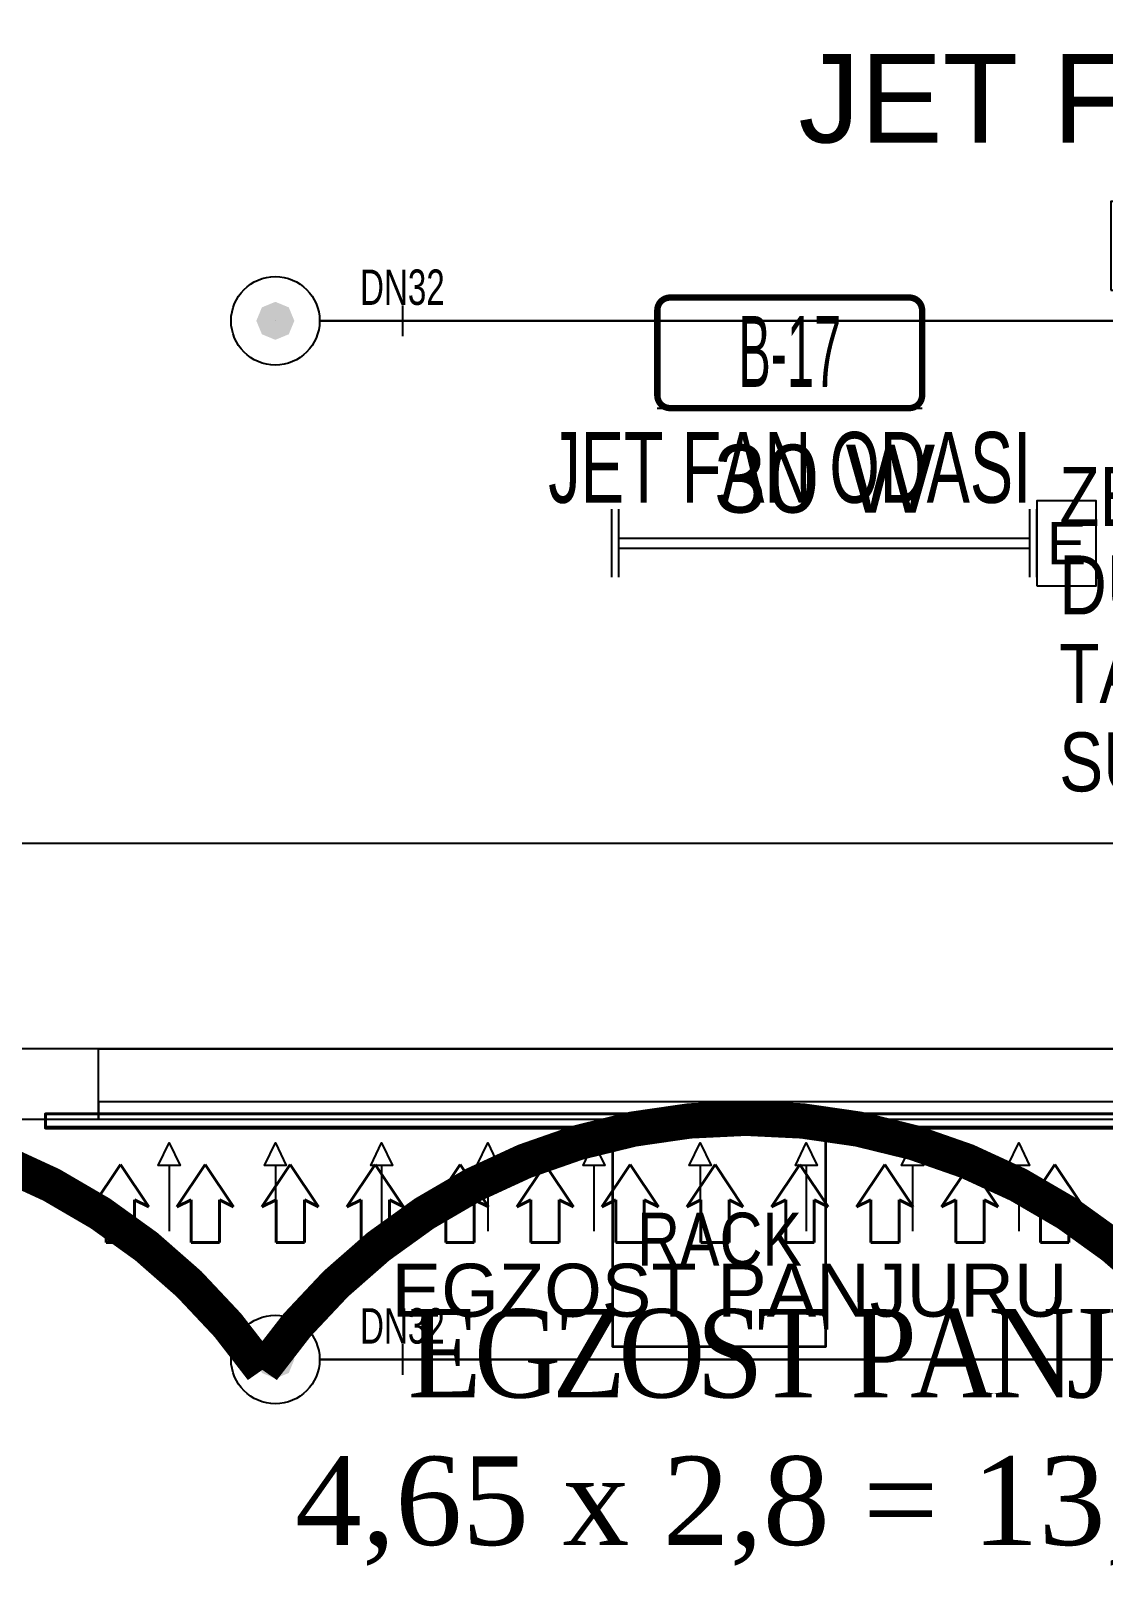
# Model space of a CAD drawing. Header units: millimetres. Extents: x -379292 to 1221486, y 92049 to 447512.
# Drawn here: x -174545 to -171514, y 206290 to 210694 of the extents above; entities that cross this region are included whole.
import ezdxf
from ezdxf.enums import TextEntityAlignment as Align

# ---------------------------------------------------------------- set-up
doc = ezdxf.new("R2010")
doc.units = ezdxf.units.MM
for name, color, linetype in [('-M-MAHAL-DEBILER', 7, 'Continuous'), ('-M-MAHAL-ETIKET-NOT', 7, 'Continuous'), ('-M-MAHAL-ETIKET-NOTM', 7, 'Continuous'), ('-M-MAHAL-ETK-', 7, 'Continuous'), ('-M-MAHAL-HAVA-DEGISIM', 7, 'Continuous'), ('-M-MAHAL-NO', 7, 'Continuous'), ('-M-MAHAL-NOM', 7, 'Continuous'), ('-M-YNGN-BORUID', 7, 'Continuous'), ('-M-YNGN-BORUUZUN', 7, 'Continuous'), ('-M-YNGN-BORUYUK', 7, 'Continuous'), ('-M-YNGN-SPR-YUK', 7, 'Continuous'), ('-M-YNGN-ZON4-CAP-', 7, 'Continuous'), ('-M-YNGN-ZON4-SPR-', 7, 'Continuous'), ('05_HATCH SOLID-1', 252, 'Continuous'), ('05_LOUVER', 2, 'Continuous'), ('05_LOUVER TEXT', 2, 'Continuous'), ('05_MATERIAL TEXT', 112, 'Continuous'), ('05_ROOM M2', 161, 'Continuous'), ('05_ROOM NAME', 153, 'Continuous'), ('05_ROOM NUMBER', 152, 'Continuous'), ('05_WALL', 3, 'Continuous'), ('08_ARAÇ SAYIM', 140, 'Continuous'), ('08_LAMP', 4, 'Continuous'), ('AIRONN ZONLAMA', 4, 'Continuous')]:
    doc.layers.add(name, color=color, linetype=linetype)
doc.layers.add('-M-YNGN-SPR-CAPCIZGI', color=188, linetype='Continuous', plot=False)
for name, color, linetype, lineweight in [('-M-YNGN-ZON4', 3, 'SP', 30), ('0-KRCN-HVL-KANALUFLEME01', 3, 'Continuous', 40), ('0-KRCN-HVL-YAZI', 71, 'Continuous', 30), ('A-MENF-POZ', 137, 'Continuous', 0)]:
    doc.layers.add(name, color=color, linetype=linetype, lineweight=lineweight)
doc.styles.add('-M-ISSO-TEXT-TTF', font='ARIALN.TTF')
doc.styles.add('-M-MHLETK-NOT', font='romans.shx', dxfattribs={"width": 0.7})
doc.styles.add('-M-MHLETK-TEXT', font='ARIALN.TTF', dxfattribs={"width": 0.7})
doc.styles.add('CIZGI', font='tahoma.ttf', dxfattribs={"width": 0.8, "oblique": 20})
doc.styles.add('DIM', font='arial.ttf')
doc.styles.add('ET8-TRF5-M-001...002-01$0$Standard', font='arial.ttf')
doc.styles.add('HCAD', font='HCAD.SHX', dxfattribs={"width": 0.8, "height": 0.2})
doc.styles.add('IKT-MD', font='romans.shx', dxfattribs={"width": 0.5, "height": 20})
doc.styles.add('PIPESIZE', font='hcad.shx', dxfattribs={"width": 0.8})
doc.styles.add('SPR-NOT', font='romans.shx')
doc.styles.add('YAZI', font='times.ttf')
doc.styles.add('YAZI-2', font='arial.ttf', dxfattribs={"height": 2})
doc.styles.add('YAZI-2.5', font='arial.ttf', dxfattribs={"height": 2.5})
doc.styles.add('YAZI-3', font='arial.ttf', dxfattribs={"height": 3})
doc.linetypes.add('SP', pattern='A,2,-0.1,["SP",CIZGI,S=0.14,R=0.2,X=0,Y=-0.07],-0.255', length=2.355)

# ---------------------------------------------------------------- blocks, each defined once
blk = doc.blocks.new('başlık')
at = {"layer": '05_MATERIAL TEXT', "style": 'DIM', "width": 0.8}
for s, p in [('ZEM:', (0, 50)), ('DUV:', (0, -100)), ('TAV:', (0, -250)), ('SÜP:', (0, -400))]:
    blk.add_text(s, height=100, dxfattribs=at).set_placement(p, align=Align.MIDDLE_LEFT)
blk = doc.blocks.new('MAHAL')
at = {"layer": '05_ROOM NUMBER'}
blk.add_lwpolyline([(-5.458, -10.749), (4.542, -10.749), (4.542, -7.749), (-5.458, -7.749)], close=True, dxfattribs=at)
at = {"layer": '05_HATCH SOLID-1', "xscale": 0.02, "yscale": 0.02, "zscale": 0.02}
blk.add_blockref('başlık', (-7.212, -18.749), dxfattribs=at)
at = {"layer": '05_MATERIAL TEXT', "style": 'DIM', "width": 0.8}
for tag, p in [('ZEMİN', (-0.891, -17.749)), ('DUVAR', (-0.891, -20.749)), ('TAVAN', (-0.891, -23.749)), ('SÜPÜRGELİK', (-0.891, -26.749))]:
    blk.add_attdef(tag, text='', height=2, dxfattribs=at).set_placement(p, align=Align.MIDDLE_LEFT)
at = {"layer": '05_ROOM M2', "insert": (6.453, -13.242), "char_height": 2, "attachment_point": 5, "style": 'YAZI-2'}
blk.add_mtext_dynamic_manual_height_columns('m²', width=6.93867, gutter_width=625, heights=[0], dxfattribs=at)
at = {"layer": '05_ROOM M2', "style": 'YAZI-2'}
blk.add_attdef('MAHALM2', text='', height=2, dxfattribs=at).set_placement((-0.458, -13.249), align=Align.MIDDLE_CENTER)
at = {"layer": '05_ROOM NAME', "style": 'YAZI-3'}
for tag, p in [('INGMAHALADI', (-0.458, 0.751)), ('TURMAHALADI', (-0.458, -4.249))]:
    blk.add_attdef(tag, text='', height=3, dxfattribs=at).set_placement(p, align=Align.MIDDLE_CENTER)
at = {"layer": '05_ROOM NUMBER', "style": 'YAZI-2'}
blk.add_attdef('MAHALNO', text='', height=2, dxfattribs=at).set_placement((-0.458, -9.249), align=Align.MIDDLE_CENTER)
blk = doc.blocks.new('*U65')
at = {"color": 0}
for p, q in [((450, 5), (15, 5)), ((15, 5), (15, 0))]:
    blk.add_line(p, q, dxfattribs=at)
for points in [[(450, 20), (450, 0), (15, 0), (15, 20)], [(465, 0), (0, 0), (0, -2), (465, -2)]]:
    blk.add_lwpolyline(points, close=True, dxfattribs=at)
for points in [[(34.99, -13), (31.92, -13), (35, -6.54), (38.08, -13), (35, -13), (35, -31.54)], [(64.99, -13), (61.92, -13), (65, -6.54), (68.08, -13), (65, -13), (65, -31.54)], [(94.99, -13), (91.92, -13), (95, -6.54), (98.08, -13), (95, -13), (95, -31.54)], [(124.99, -13), (121.92, -13), (125, -6.54), (128.08, -13), (125, -13), (125, -31.54)], [(154.99, -13), (151.92, -13), (155, -6.54), (158.08, -13), (155, -13), (155, -31.54)], [(184.99, -13), (181.92, -13), (185, -6.54), (188.08, -13), (185, -13), (185, -31.54)], [(214.99, -13), (211.92, -13), (215, -6.54), (218.08, -13), (215, -13), (215, -31.54)], [(244.99, -13), (241.92, -13), (245, -6.54), (248.08, -13), (245, -13), (245, -31.54)], [(274.99, -13), (271.92, -13), (275, -6.54), (278.08, -13), (275, -13), (275, -31.54)]]:
    blk.add_lwpolyline(points, dxfattribs=at)
at = {"layer": 'A-MENF-POZ', "style": 'IKT-MD', "width": 0.5}
blk.add_attdef('MDamper:GEN+YUK', text='', height=10, dxfattribs=at).set_placement((232.5, -55), align=Align.MIDDLE_CENTER)
blk = doc.blocks.new('OtoParkBodrumKatMimari')
at = {"layer": '05_WALL', "color": 8, "flags": 128}
for points in [[(71300, 116100), (71300, 116800), (76750, 116800), (76750, 106800), (71300, 106800), (71300, 107500)], [(71500, 113100), (76550, 113100), (76550, 107000), (71500, 107000), (71500, 107500)]]:
    blk.add_lwpolyline(points, dxfattribs=at)
at = {"layer": '05_LOUVER', "color": 8, "xscale": 10, "yscale": 10, "zscale": 10}
blk.add_blockref('*U65', (71850, 106800), dxfattribs=at)
at = {"layer": '05_ROOM NUMBER'}
ref = blk.add_blockref('MAHAL', (75315.5, 110039.7), dxfattribs=dict(at, xscale=83.33333333333333, yscale=83.33333333333333, zscale=83.33333333333333))
ref.add_attrib('TURMAHALADI', 'JET FAN ODASI', dxfattribs={"layer": '05_ROOM NAME', "height": 250, "style": 'YAZI-3'}).set_placement((75277.3, 109685.6), align=Align.MIDDLE_CENTER)
ref.add_attrib('MAHALNO', 'B01-17', dxfattribs={"height": 166.67, "style": 'YAZI-2'}).set_placement((75277.3, 109268.9), align=Align.MIDDLE_CENTER)
ref.add_attrib('MAHALM2', '#####', dxfattribs={"layer": '05_ROOM M2', "height": 166.67, "style": 'YAZI-2'}).set_placement((75277.3, 108935.6), align=Align.MIDDLE_CENTER)
ref.add_attrib('ZEMİN', 'Z01', dxfattribs={"layer": '05_MATERIAL TEXT', "height": 166.67, "style": 'DIM', "width": 0.8}).set_placement((75241.2, 108560.6), align=Align.MIDDLE_LEFT)
ref.add_attrib('DUVAR', 'DK02-DK02a', dxfattribs={"layer": '05_MATERIAL TEXT', "height": 166.67, "style": 'DIM', "width": 0.8}).set_placement((75241.2, 108310.6), align=Align.MIDDLE_LEFT)
ref.add_attrib('TAVAN', 'T03', dxfattribs={"layer": '05_MATERIAL TEXT', "height": 166.67, "style": 'DIM', "width": 0.8}).set_placement((75241.2, 108060.6), align=Align.MIDDLE_LEFT)
ref.add_attrib('SÜPÜRGELİK', 'S01', dxfattribs={"layer": '05_MATERIAL TEXT', "height": 166.67, "style": 'DIM', "width": 0.8}).set_placement((75241.2, 107810.6), align=Align.MIDDLE_LEFT)
at = {"layer": '05_LOUVER TEXT', "insert": (72828.6, 106392.7), "char_height": 150, "attachment_point": 1, "style": 'YAZI-2.5'}
blk.add_mtext_dynamic_manual_height_columns('EGZOST PANJURU', width=2269.714, gutter_width=12.5, heights=[0], dxfattribs=at)
blk = doc.blocks.new('SP-C-UP-12')
at = {"ltscale": 10}
blk.add_line((0, 0), (0, 0), dxfattribs=at)
at = {"color": 1, "linetype": 'Continuous'}
blk.add_circle((0, 0), 12.5, dxfattribs=at)
at = {"ltscale": 10}
for points in [[(-5.37, 0), (-3.8, 3.8), (-3.8, -3.8), (0, 5.37)], [(-3.8, -3.8), (0, 5.37), (0, -5.37), (3.8, 3.8)], [(0, -5.37), (3.8, 3.8), (3.8, -3.8), (5.37, 0)]]:
    blk.add_solid(points, dxfattribs=at)
at = {"layer": '-M-YNGN-SPR-YUK', "style": 'SPR-NOT', "width": 0.5, "flags": 9}
for tag, p in [('YUK', (0, 17.77)), ('CAP', (0, 14.42)), ('TIP', (0.2, 10.78))]:
    blk.add_attdef(tag, text='', height=2.5, dxfattribs=at).set_placement(p, align=Align.MIDDLE_CENTER)
blk = doc.blocks.new('SPRKL100')
at = {"layer": '-M-YNGN-SPR-CAPCIZGI'}
blk.add_line((0, 0.431), (0, -0.431), dxfattribs=at)
at = {"layer": '-M-YNGN-BORUID', "color": 0, "style": 'HCAD', "width": 0.8, "flags": 1}
blk.add_attdef('DIC', text='', height=0.4, dxfattribs=at).set_placement((0, -1.693), align=Align.CENTER)
at = {"layer": '-M-YNGN-BORUUZUN', "color": 0, "style": 'HCAD', "width": 0.7}
blk.add_attdef('BOY', text='', height=0.8, dxfattribs=at).set_placement((0, -1.08), align=Align.CENTER)
at = {"layer": '-M-YNGN-BORUYUK', "color": 6, "style": 'PIPESIZE', "width": 0.8}
blk.add_attdef('YUK', text='', height=0.5, dxfattribs=at).set_placement((0, 1.866), align=Align.CENTER)
at = {"color": 0, "style": 'PIPESIZE', "width": 0.7}
blk.add_attdef('CAP', text='', height=1, dxfattribs=at).set_placement((0, 0.45), align=Align.CENTER)
blk = doc.blocks.new('A$C69E781E7')
at = {"layer": '-M-YNGN-ZON4', "ltscale": 500}
for p, q in [((-6393.4, -3482.58), (-6668.4, -3482.58)), ((-6393.4, -3776.08), (-6668.4, -3776.08))]:
    blk.add_line(p, q, dxfattribs=at)
at = {"layer": '-M-YNGN-ZON4-CAP-'}
ref = blk.add_blockref('SPRKL100', (-6645.01, -3482.58), dxfattribs=dict(at, xscale=10, yscale=10, zscale=10))
ref.add_attrib('CAP', 'DN32', dxfattribs={"layer": '0', "color": 0, "height": 10, "style": 'PIPESIZE', "width": 0.7}).set_placement((-6645.01, -3478.08), align=Align.CENTER)
ref = blk.add_blockref('SPRKL100', (-6645.01, -3776.08), dxfattribs=dict(at, xscale=10, yscale=10, zscale=10))
ref.add_attrib('CAP', 'DN32', dxfattribs={"layer": '0', "color": 0, "height": 10, "style": 'PIPESIZE', "width": 0.7}).set_placement((-6645.01, -3771.58), align=Align.CENTER)
at = {"layer": '-M-YNGN-ZON4-SPR-'}
for p in [(-6680.9, -3482.58), (-6680.9, -3776.08)]:
    blk.add_blockref('SP-C-UP-12', p, dxfattribs=at)
blk = doc.blocks.new('40 W SIVA ÜSTÜ ETANJ LED E 50')
at = {"layer": '08_LAMP'}
for p, q in [((-625, -100), (-625, 100)), ((-605, -100), (-605, 100)), ((605, -100), (605, 100)), ((625, -100), (625, 100)), ((-605, 15), (605, 15)), ((-605, -15), (605, -15))]:
    blk.add_line(p, q, dxfattribs=at)
blk.add_lwpolyline([(625, -125), (800, -125), (800, 125), (625, 125)], close=True, dxfattribs=at)
at = {"layer": '08_LAMP', "color": 2, "style": 'YAZI-2'}
blk.add_text('30 W', height=200, dxfattribs=at).set_placement((0, 90), align=Align.CENTER)
blk.add_text('E', height=125, dxfattribs=at).set_placement((712.5, 0), align=Align.MIDDLE)
blk = doc.blocks.new('RACK')
at = {"layer": '08_ARAÇ SAYIM', "color": 60, "lineweight": 35}
blk.add_lwpolyline([(-30, 60), (30, 60), (30, 0), (-30, 0)], close=True, dxfattribs=at)
at = {"layer": '08_ARAÇ SAYIM', "color": 4, "style": 'ET8-TRF5-M-001...002-01$0$Standard', "width": 0.8}
blk.add_text('RACK', height=15, dxfattribs=at).set_placement((0.1, 22.9), align=Align.CENTER)
blk = doc.blocks.new('M-MHLETK-YNG')
at = {"layer": '-M-MAHAL-ETK-', "color": 0}
for p, q in [((-2.078, 0), (2.078, 0)), ((-1.161, 0), (-1.161, 0))]:
    blk.add_line(p, q, dxfattribs=at)
at = {"layer": '-M-MAHAL-ETK-', "color": 0, "const_width": 0.1}
blk.add_lwpolyline([(-1.878, 1.735), (1.878, 1.735, -0.414214), (2.078, 1.535), (2.078, 0.2, -0.414214), (1.878, 0), (-1.878, 0, -0.414214), (-2.078, 0.2), (-2.078, 1.535, -0.414214)], format="xyb", close=True, dxfattribs=at)
at = {"layer": '-M-MAHAL-DEBILER', "color": 4, "style": '-M-MHLETK-NOT', "width": 0.5, "flags": 8}
blk.add_attdef('DEBIS', text='', height=0.4, dxfattribs=at).set_placement((-2.173, 2.145), align=Align.MIDDLE_CENTER)
at = {"layer": '-M-MAHAL-DEBILER', "color": 191, "style": '-M-MHLETK-NOT', "width": 0.5, "flags": 8}
blk.add_attdef('DEBIR', text='', height=0.4, dxfattribs=at).set_placement((-1.613, 2.145), align=Align.MIDDLE_CENTER)
at = {"layer": '-M-MAHAL-DEBILER', "color": 31, "style": '-M-MHLETK-NOT', "width": 0.5, "flags": 8}
blk.add_attdef('DEBIF', text='', height=0.4, dxfattribs=at).set_placement((1.585, 2.145), align=Align.MIDDLE_CENTER)
at = {"layer": '-M-MAHAL-DEBILER', "color": 1, "style": '-M-MHLETK-NOT', "width": 0.5, "flags": 8}
blk.add_attdef('DEBIE', text='', height=0.4, dxfattribs=at).set_placement((2.32, 2.145), align=Align.MIDDLE_CENTER)
at = {"layer": '-M-MAHAL-ETIKET-NOT', "color": 3, "style": '-M-MHLETK-NOT', "width": 0.5, "flags": 9}
for tag, p, height in [('HL', (-2.616, 1.493), 0.0286), ('HLA', (-2.521, 1.493), 0.0286), ('SHG', (-2.225, 1.493), 0.0286), ('LHG', (-2.132, 1.493), 0.0286), ('HG', (-2.039, 1.493), 0.0286), ('HGA', (-1.962, 1.493), 0.0286), ('KLKTR', (-2.617, 1.425), 0.04), ('RDY-BOY1', (-2.614, 1.37), 0.0286), ('RDY-BOY2', (-2.614, 1.32), 0.0286), ('RDY-BOY3', (-2.614, 1.27), 0.0286), ('RDY-BOY4', (-2.614, 1.22), 0.0286), ('RDY-TIP1', (-2.5, 1.37), 0.0286), ('RDY-TIP2', (-2.5, 1.32), 0.0286), ('RDY-TIP3', (-2.5, 1.27), 0.0286), ('RDY-TIP4', (-2.5, 1.22), 0.0286), ('RDY-ADET1', (-2.389, 1.37), 0.0286), ('RDY-ADET2', (-2.389, 1.32), 0.0286), ('RDY-ADET3', (-2.389, 1.27), 0.0286), ('RDY-ADET4', (-2.389, 1.22), 0.0286), ('RDY-ISI1', (-2.265, 1.37), 0.0286), ('RDY-ISI2', (-2.265, 1.32), 0.0286), ('RDY-ISI3', (-2.265, 1.27), 0.0286), ('RDY-ISI4', (-2.265, 1.22), 0.0286), ('AHU', (-2.225, 1.439), 0.0286), ('RDY-BNP1', (-2.102, 1.37), 0.0286), ('RDY-BNP2', (-2.102, 1.32), 0.0286), ('RDY-BNP3', (-2.102, 1.27), 0.0286), ('RDY-BNP4', (-2.102, 1.22), 0.0286), ('RDY-BNK1', (-1.964, 1.37), 0.0286), ('RDY-BNK2', (-1.964, 1.32), 0.0286), ('RDY-BNK3', (-1.964, 1.27), 0.0286), ('RDY-BNK4', (-1.964, 1.22), 0.0286), ('EF', (-1.962, 1.439), 0.0286), ('KON-BOY1', (-2.614, 1.14), 0.0286), ('KON-BOY2', (-2.614, 1.09), 0.0286), ('KON-BOY3', (-2.614, 1.04), 0.0286), ('FCU-TIP1', (-2.614, 0.96), 0.0286), ('FCU-ADET1', (-2.524, 0.96), 0.0286), ('KON-TIP1', (-2.5, 1.14), 0.0286), ('KON-TIP2', (-2.5, 1.09), 0.0286), ('KON-TIP3', (-2.5, 1.04), 0.0286), ('FCU-KAP1', (-2.398, 0.96), 0.0286), ('KON-ADET1', (-2.389, 1.14), 0.0286), ('KON-ADET2', (-2.389, 1.09), 0.0286), ('KON-ADET3', (-2.389, 1.04), 0.0286), ('FCU-DUY1', (-2.272, 0.96), 0.0286), ('KON-ISI1', (-2.265, 1.14), 0.0286), ('KON-ISI2', (-2.265, 1.09), 0.0286), ('KON-ISI3', (-2.265, 1.04), 0.0286), ('FCU-SOG1', (-2.154, 0.96), 0.0286), ('KON-BNP1', (-2.102, 1.14), 0.0286), ('KON-BNP2', (-2.102, 1.09), 0.0286), ('KON-BNP3', (-2.102, 1.04), 0.0286), ('FCU-ISI1', (-2.044, 0.96), 0.0286), ('KON-BNK1', (-1.964, 1.14), 0.0286), ('KON-BNK2', (-1.964, 1.09), 0.0286), ('KON-BNK3', (-1.964, 1.04), 0.0286), ('FCU-DEBI1', (-1.95, 0.96), 0.0286), ('FCU-BNP1', (-1.831, 0.96), 0.0286), ('FCU-BNK1', (-1.614, 0.96), 0.0286), ('VRV-TIP1', (-2.614, 0.759), 0.0286), ('VRV-TIP2', (-2.614, 0.709), 0.0286), ('FCU-TIP2', (-2.614, 0.91), 0.0286), ('FCU-TIP3', (-2.614, 0.86), 0.0286), ('VRV-ADET1', (-2.524, 0.759), 0.0286), ('VRV-ADET2', (-2.524, 0.709), 0.0286), ('FCU-ADET2', (-2.524, 0.91), 0.0286), ('FCU-ADET3', (-2.524, 0.86), 0.0286), ('VRV-KAP1', (-2.398, 0.759), 0.0286), ('VRV-KAP2', (-2.398, 0.709), 0.0286), ('FCU-KAP2', (-2.398, 0.91), 0.0286), ('FCU-KAP3', (-2.398, 0.86), 0.0286), ('VRV-DUY1', (-2.272, 0.759), 0.0286), ('VRV-DUY2', (-2.272, 0.709), 0.0286), ('FCU-DUY2', (-2.272, 0.91), 0.0286), ('FCU-DUY3', (-2.272, 0.86), 0.0286), ('VRV-SOG1', (-2.154, 0.759), 0.0286), ('VRV-SOG2', (-2.154, 0.709), 0.0286), ('FCU-SOG2', (-2.154, 0.91), 0.0286), ('FCU-SOG3', (-2.154, 0.86), 0.0286), ('VRV-ISI1', (-2.044, 0.759), 0.0286), ('VRV-ISI2', (-2.044, 0.709), 0.0286), ('FCU-ISI2', (-2.044, 0.91), 0.0286), ('FCU-ISI3', (-2.044, 0.86), 0.0286), ('VRV-DEBI1', (-1.95, 0.759), 0.0286), ('VRV-DEBI2', (-1.95, 0.709), 0.0286), ('FCU-DEBI2', (-1.95, 0.91), 0.0286), ('FCU-DEBI3', (-1.95, 0.86), 0.0286), ('VRV-BNP1', (-1.831, 0.759), 0.0286), ('VRV-BNP2', (-1.831, 0.709), 0.0286), ('FCU-BNP2', (-1.831, 0.91), 0.0286), ('FCU-BNP3', (-1.831, 0.86), 0.0286), ('VRV-BNK1', (-1.614, 0.759), 0.0286), ('VRV-BNK2', (-1.614, 0.709), 0.0286), ('FCU-BNK2', (-1.614, 0.91), 0.0286), ('FCU-BNK3', (-1.614, 0.86), 0.0286)]:
    blk.add_attdef(tag, p, '', height=height, dxfattribs=at)
at = {"layer": '-M-MAHAL-ETIKET-NOT', "color": 3}
for tag, height, style, width, flags, p in [('ALAN', 0.04, '-M-MHLETK-NOT', 0.5, 9, (-2.581, 1.562)), ('KIS', 0.04, '-M-MHLETK-NOT', 0.5, 9, (-2.59, 1.616)), ('RH', 0.04, '-M-MHLETK-NOT', 0.5, 9, (-2.39, 1.616)), ('YUKSEKLIK', 0.04, '-M-MHLETK-NOT', 0.5, 9, (-2.324, 1.562)), ('YAZ', 0.04, '-M-MHLETK-NOT', 0.5, 9, (-2.178, 1.616)), ('MAH-ADI', 1.111, '-M-ISSO-TEXT-TTF', 0.8, 8, (0, -0.931))]:
    blk.add_attdef(tag, text='', height=height, dxfattribs=dict(at, style=style, width=width, flags=flags)).set_placement(p, align=Align.MIDDLE_CENTER)
at = {"layer": '-M-MAHAL-ETIKET-NOTM', "color": 3, "style": '-M-ISSO-TEXT-TTF', "width": 0.8, "flags": 8}
blk.add_attdef('MAH-ADI2', text='', height=1.111, dxfattribs=at).set_placement((0, -2.549), align=Align.MIDDLE_CENTER)
at = {"layer": '-M-MAHAL-HAVA-DEGISIM', "style": '-M-MHLETK-NOT', "width": 0.5, "flags": 8}
for tag, p in [('HAVADEG', (0, 3.611)), ('HAVA', (0, 2.399))]:
    blk.add_attdef(tag, text='', height=0.6, dxfattribs=at).set_placement(p, align=Align.MIDDLE_CENTER)
at = {"layer": '-M-MAHAL-NO', "color": 7, "style": '-M-MHLETK-TEXT', "width": 0.6, "flags": 8}
blk.add_attdef('MAH-NO', text='', height=1.111, dxfattribs=at).set_placement((0, 0.889), align=Align.MIDDLE_CENTER)
at = {"layer": '-M-MAHAL-NOM', "color": 7, "style": '-M-MHLETK-TEXT', "width": 0.6, "flags": 8}
blk.add_attdef('MAH-NOM', text='', height=1.111, dxfattribs=at).set_placement((0, 0.889), align=Align.MIDDLE_CENTER)
blk = doc.blocks.new('OK-2')
for p, q in [((5, 10), (-10, 0)), ((2.5, 5), (5, 10)), ((5, -10), (-10, 0)), ((2.5, 5), (17.5, 5)), ((17.5, 5), (17.5, -5)), ((2.5, -5), (5, -10)), ((2.5, -5), (17.5, -5))]:
    blk.add_line(p, q)

msp = doc.modelspace()

# ---------------------------------------------------------------- block references
at = {"color": 8}
msp.add_blockref('OtoParkBodrumKatMimari', (-246354.8, 100818.8), dxfattribs=at)

# ---------------------------------------------------------------- next in the draw order: linework, layer by layer
at = {"color": 30, "const_width": 100}
msp.add_lwpolyline([(-201210.5, 206911.4, -0.520567), (-198478.6, 206911.4, -0.520567), (-195746.7, 206911.4, -0.520567), (-193014.8, 206911.4, -0.520567), (-190282.9, 206911.4, -0.520567), (-187551, 206911.4, -0.520567), (-184819.1, 206911.4, -0.520567), (-182087.3, 206911.4, -0.520567), (-179355.4, 206911.4, -0.520567), (-176623.5, 206911.4, -0.520567), (-173891.6, 206911.4, -0.520567), (-171159.7, 206911.4, -0.520567), (-168427.8, 206911.4, -0.520567), (-165695.9, 206911.4, -0.520567)], format="xyb", dxfattribs=at)
at = {"layer": '0-KRCN-HVL-KANALUFLEME01'}
msp.add_lwpolyline([(-169854.6, 207634.6), (-169854.6, 207594.6), (-174504.6, 207594.6), (-174504.6, 207634.6)], close=True, dxfattribs=at)
at = {"layer": 'AIRONN ZONLAMA', "color": 3, "ltscale": 25}
msp.add_lwpolyline([(-233504.6, 201649.1), (-233454.6, 179399.1), (-241154.6, 179399.1), (-241154.6, 161849.1), (-233504.6, 161849.1), (-233504.6, 157649.1), (-241354.6, 157761.1), (-180574.5, 105849.1), (-166904.6, 105899.1), (-166954.6, 208399.1), (-175954.6, 208399.1), (-175948.2, 201699.1), (-233504.6, 201699.1)], dxfattribs=at)

# ---------------------------------------------------------------- next in the draw order: block references
at = {"layer": '-M-MAHAL-ETK-', "ltscale": 25, "xscale": 180, "yscale": 180, "zscale": 180}
msp.add_blockref('M-MHLETK-YNG', (-172401.7, 209629.1), dxfattribs=at).add_auto_attribs({'MAH-NO': 'B-17', 'MAH-ADI': 'JET FAN ODASI'})
at = {"layer": '-M-YNGN-ZON4', "ltscale": 25, "xscale": 10, "yscale": 10, "zscale": 10}
msp.add_blockref('A$C69E781E7', (-107045.9, 244701.5), dxfattribs=at)
at = {"layer": '0-KRCN-HVL-KANALUFLEME01', "xscale": 7.99999132470941, "yscale": 7.99999132470941, "zscale": 7.99999132470941, "rotation": 270}
for p in [(-174292.8, 207411.8), (-174052.8, 207411.8), (-173812.8, 207411.8), (-173572.8, 207411.8), (-173332.8, 207411.8), (-173092.8, 207411.8), (-172852.8, 207411.8), (-172612.8, 207411.8), (-172372.8, 207411.8), (-172132.8, 207411.8), (-171892.8, 207411.8), (-171652.8, 207411.8)]:
    msp.add_blockref('OK-2', p, dxfattribs=at)
at = {"layer": '08_ARAÇ SAYIM', "ltscale": 25, "xscale": 10, "yscale": 10, "zscale": 10}
msp.add_blockref('RACK', (-172601, 206976.6), dxfattribs=at)
at = {"layer": '08_LAMP', "xscale": 0.96, "yscale": 0.96, "zscale": 0.96}
msp.add_blockref('40 W SIVA ÜSTÜ ETANJ LED E 50', (-172303.8, 209247.3), dxfattribs=at)

# ---------------------------------------------------------------- next in the draw order: texts
at = {"layer": '0-KRCN-HVL-YAZI', "ltscale": 25, "insert": (-176022.3, 207083.5), "char_height": 250, "width": 7709.438, "attachment_point": 1, "style": 'YAZI'}
msp.add_mtext('\\pxqc;{\\T0.9;\\W0.9;EGZOST PANJURU\\P}4,65 x 2,8 = 13,02 m²', dxfattribs=at)

doc.saveas('drawing.dxf')
